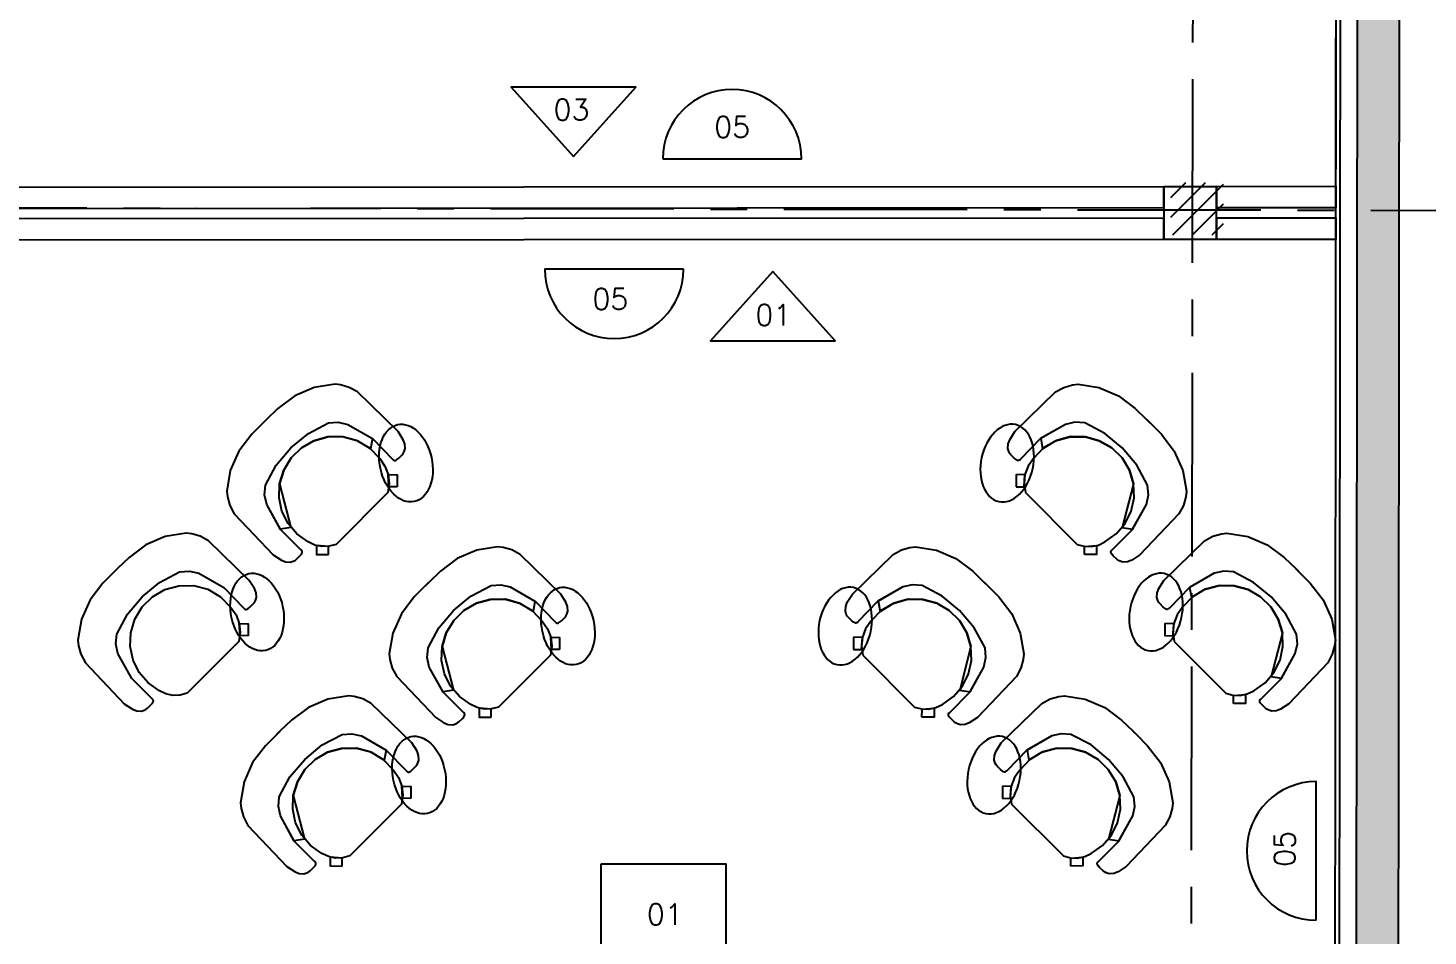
# Model space of a CAD drawing. Extents: x -4 to 325, y -1 to 181.
# Drawn here: x 41.32 to 48, y 8.11 to 12.43 of the extents above; entities that cross this region are included whole.
import ezdxf
from ezdxf.enums import TextEntityAlignment as Align

# ---------------------------------------------------------------- set-up
doc = ezdxf.new("R2010")
doc.units = 0
doc.header["$LTSCALE"] = 0.7
doc.header["$MEASUREMENT"] = 0
doc.linetypes.add('REC4_A1-00_PLANTA GENERAL$1$X-BB$0$CENTER', pattern=[2, 1.25, -0.25, 0.25, -0.25])
doc.linetypes.add('X-BB$0$HIDDEN2', pattern=[0.1875, 0.125, -0.0625])
doc.layers.get('0').update_dxf_attribs({"linetype": 'CONTINUOUS'})
for name, color, linetype in [('REC4_A1-00_PLANTA GENERAL$0$BB$0$A-WALL-PATT', 251, 'CONTINUOUS'), ('REC4_A1-00_PLANTA GENERAL$1$ACABADO INTERIOR', 4, 'CONTINUOUS'), ('REC4_A1-00_PLANTA GENERAL$1$BB$0$A-COLS', 251, 'CONTINUOUS'), ('REC4_A1-00_PLANTA GENERAL$1$BB$0$A-GRID', 251, 'REC4_A1-00_PLANTA GENERAL$1$X-BB$0$CENTER'), ('REC4_A1-00_PLANTA GENERAL$1$BB$0$A-WALL-FULL', 251, 'CONTINUOUS'), ('REC4_A1-00_PLANTA GENERAL$1$FN$0$I-FURN-FREE', 1, 'CONTINUOUS'), ('REC4_A1-00_PLANTA GENERAL$1$LAMBRINES', 3, 'CONTINUOUS'), ('REC4_A1-00_PLANTA GENERAL$1$PP$0$I-WALL', 253, 'CONTINUOUS')]:
    doc.layers.add(name, color=color, linetype=linetype)
doc.styles.add('REC4_A1-00_PLANTA GENERAL$0$X-FN$0$ARIAL', font='arial.ttf')
doc.styles.add('ROMANS', font='romans.shx', dxfattribs={"width": 0.75})

# ---------------------------------------------------------------- blocks, each defined once
blk = doc.blocks.new('REC4_A1-00_PLANTA GENERAL', base_point=(3911.2412, -3265.1096))
at = {"layer": 'REC4_A1-00_PLANTA GENERAL$0$BB$0$A-WALL-PATT'}
blk.add_hatch(color=256, dxfattribs=at).paths.add_polyline_path([(47.8862, 37.0202), (45.7974, 37.0098), (45.7974, 36.8093), (47.686, 36.8192), (47.6554, 4.2934), (45.865, 4.2934), (45.865, 4.0934), (47.8557, 4.0934)])
at = {"layer": 'REC4_A1-00_PLANTA GENERAL$1$BB$0$A-GRID'}
h = blk.add_hatch(dxfattribs=at)
h.set_pattern_fill('ANSI31', color=8, scale=0.53)
h.set_pattern_definition([(45, (0.03352, 0.020166), (-0.046845824, 0.046845824), [])])
h.paths.add_polyline_path([(1.5678, 35.8547), (1.2166, 35.8547), (1.2166, 35.4908), (1.5678, 35.4908)])
h.paths.add_polyline_path([(8.0551, 35.8047), (7.7553, 35.8047), (7.7553, 35.5143), (8.0551, 35.5143)])
h.paths.add_polyline_path([(14.5753, 35.809), (14.2754, 35.809), (14.2754, 35.5187), (14.5753, 35.5187)])
h.paths.add_polyline_path([(21.0466, 35.804), (20.7468, 35.804), (20.7468, 35.5137), (21.0466, 35.5137)])
edge = h.paths.add_edge_path()
edge.add_arc((27.4259, 35.604), 0.1568, 0, 360)
h.paths.add_polyline_path([(34.1147, 35.7939), (33.8148, 35.7939), (33.8148, 35.5036), (34.1147, 35.5036)])
h.paths.add_polyline_path([(40.5576, 35.789), (40.2578, 35.789), (40.2578, 35.4986), (40.5576, 35.4986)])
edge = h.paths.add_edge_path()
edge.add_arc((46.9701, 35.6385), 0.2128, 0, 360)
edge = h.paths.add_edge_path()
edge.add_arc((33.9335, 29.5702), 0.1716, 0, 360)
h.paths.add_polyline_path([(1.5768, 29.8317), (1.2256, 29.8317), (1.2256, 29.4678), (1.5768, 29.4678)])
h.paths.add_polyline_path([(8.0508, 29.7868), (7.75, 29.7868), (7.75, 29.4871), (8.0508, 29.4871)])
h.paths.add_polyline_path([(14.3851, 29.7988), (14.2624, 29.7988), (14.2624, 29.4991), (14.3821, 29.4991)])
h.paths.add_polyline_path([(14.5632, 29.7988), (14.3851, 29.7988), (14.3821, 29.4991), (14.5632, 29.4991)])
h.paths.add_polyline_path([(21.1221, 29.5527), (20.7989, 29.5517), (20.7989, 29.3933), (21.1221, 29.3933)])
h.paths.add_polyline_path([(21.1221, 29.8224), (21.0453, 29.8224), (20.7989, 29.8217), (20.7989, 29.5517), (21.1221, 29.5527)])
h.paths.add_polyline_path([(27.542, 29.7729), (27.2913, 29.7729), (27.2913, 29.5231), (27.542, 29.5231)])
h.paths.add_polyline_path([(40.5264, 29.7716), (40.2757, 29.7716), (40.2757, 29.5218), (40.5264, 29.5218)])
h.paths.add_polyline_path([(47.0764, 29.8019), (46.7664, 29.8019), (46.7664, 29.4919), (47.0764, 29.4919)])
h.paths.add_polyline_path([(1.565, 23.8478), (1.2138, 23.8478), (1.2138, 23.4839), (1.565, 23.4839)])
h.paths.add_polyline_path([(7.9956, 23.8084), (7.6948, 23.8084), (7.6948, 23.5086), (7.9956, 23.5086)])
h.paths.add_polyline_path([(14.5958, 23.8058), (14.2249, 23.8067), (14.2249, 23.507), (14.5929, 23.5061)])
h.paths.add_polyline_path([(14.5258, 23.8058), (14.5958, 23.8058), (14.5929, 23.5061), (14.5258, 23.5061)], flags=16)
h.paths.add_polyline_path([(27.5327, 23.7392), (27.282, 23.7392), (27.282, 23.4894), (27.5327, 23.4894)])
edge = h.paths.add_edge_path()
edge.add_arc((33.9155, 23.6003), 0.1566, 0, 360)
h.paths.add_polyline_path([(40.5198, 23.6763), (40.2691, 23.6763), (40.2691, 23.4631), (40.5198, 23.4631)])
h.paths.add_polyline_path([(40.5198, 23.7129), (40.269, 23.7129), (40.269, 23.6763), (40.5198, 23.6763)])
h.paths.add_polyline_path([(47.0605, 23.6763), (46.8098, 23.6763), (46.8098, 23.4498), (47.0605, 23.4498)])
h.paths.add_polyline_path([(47.0605, 23.6997), (46.8098, 23.6997), (46.8098, 23.6763), (47.0605, 23.6763)])
h.paths.add_polyline_path([(1.5458, 17.8473), (1.1946, 17.8473), (1.1946, 17.4834), (1.5458, 17.4834)])
h.paths.add_polyline_path([(8.0633, 17.8071), (7.7625, 17.8071), (7.7625, 17.5074), (8.0633, 17.5074)])
h.paths.add_polyline_path([(14.4343, 17.7919), (14.3217, 17.7919), (14.3217, 17.4921), (14.4285, 17.4921)])
h.paths.add_polyline_path([(14.6226, 17.7919), (14.4343, 17.7919), (14.4285, 17.4921), (14.6226, 17.4921)])
h.paths.add_polyline_path([(27.5235, 17.756), (27.2727, 17.756), (27.2727, 17.5062), (27.5235, 17.5062)])
edge = h.paths.add_edge_path()
edge.add_arc((33.905, 17.5767), 0.1574, 0, 360)
h.paths.add_polyline_path([(40.5132, 17.7384), (40.3113, 17.7384), (40.3113, 17.5259), (40.5132, 17.5259)])
h.paths.add_polyline_path([(40.3113, 17.7384), (40.2625, 17.7384), (40.2625, 17.4886), (40.5132, 17.4886), (40.5132, 17.5259), (40.3113, 17.5259)])
h.paths.add_polyline_path([(47.0683, 17.7542), (46.7674, 17.7542), (46.7674, 17.5259), (47.0683, 17.5259)])
h.paths.add_polyline_path([(47.0683, 17.5259), (46.7674, 17.5259), (46.7674, 17.4544), (47.0683, 17.4544)])
h.paths.add_polyline_path([(1.5739, 11.86), (1.2227, 11.86), (1.2227, 11.4962), (1.5739, 11.4962)])
h.paths.add_polyline_path([(8.0659, 11.8138), (7.765, 11.8138), (7.765, 11.514), (8.0659, 11.514)])
h.paths.add_polyline_path([(14.5258, 11.7988), (14.2249, 11.7988), (14.2249, 11.499), (14.5258, 11.499)])
h.paths.add_polyline_path([(21.0742, 11.6829), (20.7512, 11.6844), (20.7512, 11.4144), (21.0742, 11.4144)])
h.paths.add_polyline_path([(21.0742, 11.7656), (20.7512, 11.7656), (20.7512, 11.6844), (21.0742, 11.6829)])
h.paths.add_polyline_path([(27.5142, 11.7439), (27.2635, 11.7439), (27.2635, 11.4941), (27.5142, 11.4941)])
edge = h.paths.add_edge_path()
edge.add_arc((33.8803, 11.59), 0.1553, 0, 360)
h.paths.add_polyline_path([(40.5065, 11.7154), (40.2558, 11.7154), (40.2558, 11.464), (40.5065, 11.464)])
h.paths.add_polyline_path([(47.0258, 11.6987), (46.775, 11.6987), (46.775, 11.4489), (47.0258, 11.4489)])
h.paths.add_polyline_path([(1.5513, 5.8383), (1.2001, 5.8383), (1.2001, 5.4744), (1.5513, 5.4744)])
h.paths.add_polyline_path([(8.0395, 5.7813), (7.7676, 5.7813), (7.7676, 5.4815), (8.0395, 5.4815)])
h.paths.add_polyline_path([(8.0685, 5.7813), (8.0395, 5.7813), (8.0395, 5.4815), (8.0685, 5.4815)])
h.paths.add_polyline_path([(14.5132, 5.7555), (14.2123, 5.7555), (14.2123, 5.4558), (14.5132, 5.4558)])
h.paths.add_polyline_path([(21.0084, 5.7048), (20.7577, 5.7048), (20.7577, 5.455), (21.0084, 5.455)])
h.paths.add_polyline_path([(27.5299, 5.7035), (27.229, 5.7035), (27.229, 5.4037), (27.5299, 5.4037)])
h.paths.add_polyline_path([(34.0162, 5.6528), (33.7655, 5.6528), (33.7655, 5.403), (34.0162, 5.403)])
h.paths.add_polyline_path([(40.4672, 5.6155), (40.2072, 5.6155), (40.2072, 5.3555), (40.4672, 5.3555)])
edge = h.paths.add_edge_path()
edge.add_arc((46.8827, 5.476), 0.1877, 0, 360)
at = {"layer": 'REC4_A1-00_PLANTA GENERAL$1$ACABADO INTERIOR'}
blk.add_lwpolyline([(47.6048, 36.8188), (47.5742, 4.2935)], dxfattribs=at)
at = {"layer": 'REC4_A1-00_PLANTA GENERAL$1$BB$0$A-COLS'}
blk.add_lwpolyline([(46.7415, 11.4287), (46.9922, 11.4287), (46.9922, 11.6785), (46.7415, 11.6785)], close=True, dxfattribs=at)
at = {"layer": 'REC4_A1-00_PLANTA GENERAL$1$BB$0$A-GRID'}
for points in [[(46.8555, -1.2847), (46.9339, 43.0092)], [(-2.6716, 11.6546), (52.8043, 11.5575)]]:
    blk.add_lwpolyline(points, dxfattribs=at)
at = {"layer": 'REC4_A1-00_PLANTA GENERAL$1$BB$0$A-WALL-FULL'}
blk.add_line((47.686, 36.8192), (47.6554, 4.2934), dxfattribs=at)
blk.add_lwpolyline([(45.7973, 37.0098), (47.8862, 37.0202), (47.8557, 4.0934)], dxfattribs=at)
at = {"layer": 'REC4_A1-00_PLANTA GENERAL$1$FN$0$I-FURN-FREE'}
for points in [[(42.4583, 10.5669), (42.4438, 10.5526), (42.3899, 10.4978), (42.3283, 10.4181), (42.2875, 10.3259), (42.2701, 10.2266), (42.2734, 10.2), (42.2846, 10.1591), (42.3062, 10.1191), (42.4918, 9.9227), (42.531, 9.8976), (42.5512, 9.8897), (42.5732, 9.8881), (42.5871, 9.8924), (42.5964, 9.8969), (42.6028, 9.902), (42.619, 9.9179), (42.6265, 9.9267), (42.6299, 9.9322), (42.6306, 9.9351), (42.6306, 9.938), (42.6299, 9.9409), (42.6286, 9.9435), (42.6266, 9.9457), (42.6242, 9.9473), (42.5275, 10.0441), (42.4611, 10.1637), (42.4512, 10.2093), (42.4557, 10.2557), (42.5067, 10.3509), (42.5768, 10.433), (42.6598, 10.5021), (42.7556, 10.5519), (42.8021, 10.5559), (42.8476, 10.5454), (42.9663, 10.4776), (43.0619, 10.3797), (43.0635, 10.3772), (43.0657, 10.3753), (43.0683, 10.3739), (43.0712, 10.3731), (43.0741, 10.3731), (43.077, 10.3737), (43.0825, 10.3771), (43.0914, 10.3845), (43.1075, 10.4005), (43.1126, 10.4068), (43.1173, 10.4161), (43.1218, 10.4299), (43.1204, 10.452), (43.1128, 10.4723), (43.0881, 10.5117), (42.8941, 10.6998), (42.8544, 10.7218), (42.8136, 10.7336), (42.787, 10.7372), (42.6876, 10.721), (42.5949, 10.6814), (42.5143, 10.6207), (42.4589, 10.5676), (42.4444, 10.5532)], [(46.6606, 10.5669), (46.6752, 10.5526), (46.729, 10.4978), (46.7907, 10.4181), (46.8314, 10.3259), (46.8489, 10.2266), (46.8455, 10.2), (46.8343, 10.1591), (46.8127, 10.1191), (46.6271, 9.9227), (46.5879, 9.8976), (46.5678, 9.8897), (46.5457, 9.8881), (46.5318, 9.8924), (46.5225, 9.8969), (46.5161, 9.902), (46.4999, 9.9179), (46.4924, 9.9267), (46.489, 9.9322), (46.4883, 9.9351), (46.4883, 9.938), (46.489, 9.9409), (46.4904, 9.9435), (46.4923, 9.9457), (46.4947, 9.9473), (46.5914, 10.0441), (46.6578, 10.1637), (46.6677, 10.2093), (46.6632, 10.2557), (46.6122, 10.3509), (46.5421, 10.433), (46.4591, 10.5021), (46.3633, 10.5519), (46.3168, 10.5559), (46.2713, 10.5454), (46.1526, 10.4776), (46.057, 10.3797), (46.0554, 10.3772), (46.0532, 10.3753), (46.0506, 10.3739), (46.0478, 10.3731), (46.0448, 10.3731), (46.042, 10.3737), (46.0364, 10.3771), (46.0275, 10.3845), (46.0115, 10.4005), (46.0063, 10.4068), (46.0016, 10.4161), (45.9972, 10.4299), (45.9985, 10.452), (46.0062, 10.4723), (46.0308, 10.5117), (46.2248, 10.6998), (46.2645, 10.7218), (46.3053, 10.7336), (46.3319, 10.7372), (46.4314, 10.721), (46.5241, 10.6814), (46.6046, 10.6207), (46.66, 10.5676), (46.6745, 10.5532)], [(42.5765, 10.0536), (42.5269, 10.045), (42.4611, 10.1637), (42.4512, 10.2093), (42.4557, 10.2557), (42.5067, 10.3509), (42.5768, 10.433), (42.6598, 10.5021), (42.7556, 10.5519), (42.8021, 10.5559), (42.8476, 10.5454), (42.9655, 10.4782), (42.9563, 10.4292), (42.8946, 10.4673), (42.8247, 10.4866), (42.7521, 10.4855), (42.686, 10.4674), (42.6266, 10.4333), (42.5776, 10.3854), (42.5422, 10.3267), (42.5227, 10.261), (42.5765, 10.0536)], [(46.5424, 10.0536), (46.5921, 10.045), (46.6578, 10.1637), (46.6677, 10.2093), (46.6632, 10.2557), (46.6122, 10.3509), (46.5421, 10.433), (46.4591, 10.5021), (46.3633, 10.5519), (46.3168, 10.5559), (46.2713, 10.5454), (46.1534, 10.4782), (46.1626, 10.4292), (46.2243, 10.4673), (46.2943, 10.4866), (46.3668, 10.4855), (46.4329, 10.4674), (46.4923, 10.4333), (46.5413, 10.3854), (46.5767, 10.3267), (46.5963, 10.261), (46.5424, 10.0536)], [(41.7482, 9.8568), (41.7337, 9.8425), (41.6798, 9.7877), (41.6182, 9.708), (41.5774, 9.6158), (41.56, 9.5165), (41.5633, 9.4899), (41.5745, 9.449), (41.5961, 9.409), (41.7817, 9.2126), (41.8209, 9.1875), (41.8411, 9.1796), (41.8631, 9.178), (41.877, 9.1823), (41.8863, 9.1868), (41.8927, 9.1919), (41.9089, 9.2078), (41.9164, 9.2166), (41.9198, 9.2221), (41.9205, 9.225), (41.9205, 9.2279), (41.9198, 9.2308), (41.9185, 9.2334), (41.9165, 9.2356), (41.9141, 9.2372), (41.8174, 9.334), (41.751, 9.4536), (41.7411, 9.4992), (41.7456, 9.5456), (41.7966, 9.6408), (41.8667, 9.7229), (41.9497, 9.792), (42.0455, 9.8418), (42.092, 9.8458), (42.1375, 9.8353), (42.2562, 9.7675), (42.3518, 9.6696), (42.3534, 9.6671), (42.3556, 9.6652), (42.3582, 9.6638), (42.3611, 9.663), (42.364, 9.663), (42.3669, 9.6636), (42.3724, 9.667), (42.3813, 9.6744), (42.3974, 9.6904), (42.4025, 9.6967), (42.4072, 9.706), (42.4117, 9.7198), (42.4103, 9.7419), (42.4027, 9.7622), (42.378, 9.8016), (42.184, 9.9897), (42.1443, 10.0117), (42.1035, 10.0235), (42.0769, 10.0271), (41.9775, 10.0109), (41.8848, 9.9713), (41.8042, 9.9106), (41.7488, 9.8574), (41.7343, 9.8431)], [(47.3707, 9.8568), (47.3853, 9.8425), (47.4391, 9.7877), (47.5008, 9.708), (47.5415, 9.6158), (47.559, 9.5165), (47.5556, 9.4899), (47.5444, 9.449), (47.5228, 9.409), (47.3372, 9.2126), (47.298, 9.1875), (47.2779, 9.1796), (47.2558, 9.178), (47.2419, 9.1823), (47.2326, 9.1868), (47.2262, 9.1919), (47.21, 9.2078), (47.2025, 9.2166), (47.1991, 9.2221), (47.1984, 9.225), (47.1984, 9.2279), (47.1991, 9.2308), (47.2005, 9.2334), (47.2024, 9.2356), (47.2048, 9.2372), (47.3015, 9.334), (47.3679, 9.4536), (47.3778, 9.4992), (47.3733, 9.5456), (47.3223, 9.6408), (47.2522, 9.7229), (47.1692, 9.792), (47.0734, 9.8418), (47.0269, 9.8458), (46.9814, 9.8353), (46.8627, 9.7675), (46.7671, 9.6696), (46.7655, 9.6671), (46.7633, 9.6652), (46.7607, 9.6638), (46.7579, 9.663), (46.7549, 9.663), (46.7521, 9.6636), (46.7465, 9.667), (46.7376, 9.6744), (46.7216, 9.6904), (46.7164, 9.6967), (46.7117, 9.706), (46.7073, 9.7198), (46.7086, 9.7419), (46.7163, 9.7622), (46.7409, 9.8016), (46.9349, 9.9897), (46.9746, 10.0117), (47.0155, 10.0235), (47.042, 10.0271), (47.1415, 10.0109), (47.2342, 9.9713), (47.3147, 9.9106), (47.3701, 9.8574), (47.3846, 9.8431)], [(43.2337, 9.7915), (43.2192, 9.7771), (43.1653, 9.7224), (43.1037, 9.6426), (43.063, 9.5504), (43.0455, 9.4511), (43.0488, 9.4246), (43.0601, 9.3836), (43.0816, 9.3436), (43.2673, 9.1473), (43.3064, 9.1222), (43.3266, 9.1143), (43.3486, 9.1126), (43.3626, 9.1169), (43.3719, 9.1215), (43.3783, 9.1266), (43.3944, 9.1424), (43.402, 9.1512), (43.4054, 9.1568), (43.4061, 9.1596), (43.4061, 9.1625), (43.4054, 9.1654), (43.404, 9.168), (43.4021, 9.1702), (43.3996, 9.1719), (43.3029, 9.2686), (43.2365, 9.3882), (43.2267, 9.4338), (43.2312, 9.4803), (43.2822, 9.5754), (43.3523, 9.6576), (43.4353, 9.7267), (43.5311, 9.7765), (43.5776, 9.7804), (43.623, 9.77), (43.7418, 9.7021), (43.8374, 9.6042), (43.839, 9.6018), (43.8412, 9.5998), (43.8438, 9.5984), (43.8466, 9.5977), (43.8495, 9.5976), (43.8524, 9.5983), (43.858, 9.6016), (43.8669, 9.6091), (43.8829, 9.625), (43.8881, 9.6314), (43.8928, 9.6406), (43.8972, 9.6545), (43.8959, 9.6765), (43.8882, 9.6968), (43.8636, 9.7363), (43.6695, 9.9243), (43.6298, 9.9464), (43.589, 9.9581), (43.5625, 9.9618), (43.463, 9.9455), (43.3703, 9.9059), (43.2898, 9.8453), (43.2344, 9.7921), (43.2199, 9.7778)], [(45.8852, 9.7915), (45.8997, 9.7771), (45.9536, 9.7224), (46.0152, 9.6426), (46.056, 9.5504), (46.0734, 9.4511), (46.0701, 9.4246), (46.0588, 9.3836), (46.0373, 9.3436), (45.8516, 9.1473), (45.8125, 9.1222), (45.7923, 9.1143), (45.7703, 9.1126), (45.7564, 9.1169), (45.747, 9.1215), (45.7407, 9.1266), (45.7245, 9.1424), (45.7169, 9.1512), (45.7135, 9.1568), (45.7128, 9.1596), (45.7128, 9.1625), (45.7136, 9.1654), (45.7149, 9.168), (45.7169, 9.1702), (45.7193, 9.1719), (45.816, 9.2686), (45.8824, 9.3882), (45.8923, 9.4338), (45.8878, 9.4803), (45.8367, 9.5754), (45.7667, 9.6576), (45.6836, 9.7267), (45.5878, 9.7765), (45.5414, 9.7804), (45.4959, 9.77), (45.3771, 9.7021), (45.2816, 9.6042), (45.2799, 9.6018), (45.2777, 9.5998), (45.2752, 9.5984), (45.2723, 9.5977), (45.2694, 9.5976), (45.2665, 9.5983), (45.261, 9.6016), (45.252, 9.6091), (45.236, 9.625), (45.2308, 9.6314), (45.2261, 9.6406), (45.2217, 9.6545), (45.2231, 9.6765), (45.2307, 9.6968), (45.2553, 9.7363), (45.4494, 9.9243), (45.4891, 9.9464), (45.5299, 9.9581), (45.5564, 9.9618), (45.6559, 9.9455), (45.7486, 9.9059), (45.8291, 9.8453), (45.8845, 9.7921), (45.8991, 9.7778)], [(47.2525, 9.3435), (47.3022, 9.3349), (47.3679, 9.4536), (47.3778, 9.4992), (47.3733, 9.5456), (47.3223, 9.6408), (47.2522, 9.7229), (47.1692, 9.792), (47.0734, 9.8418), (47.0269, 9.8458), (46.9814, 9.8353), (46.8635, 9.7681), (46.8727, 9.7191), (46.9344, 9.7572), (47.0044, 9.7765), (47.0769, 9.7754), (47.143, 9.7573), (47.2024, 9.7232), (47.2514, 9.6753), (47.2868, 9.6166), (47.3064, 9.5509), (47.2525, 9.3435)], [(43.352, 9.2782), (43.3023, 9.2695), (43.2365, 9.3882), (43.2267, 9.4338), (43.2312, 9.4803), (43.2822, 9.5754), (43.3523, 9.6576), (43.4353, 9.7267), (43.5311, 9.7765), (43.5776, 9.7804), (43.623, 9.77), (43.7409, 9.7028), (43.7318, 9.6537), (43.6701, 9.6919), (43.6001, 9.7112), (43.5276, 9.71), (43.4615, 9.692), (43.402, 9.6578), (43.353, 9.6099), (43.3176, 9.5512), (43.2981, 9.4855), (43.352, 9.2782)], [(45.767, 9.2782), (45.8166, 9.2695), (45.8824, 9.3882), (45.8923, 9.4338), (45.8878, 9.4803), (45.8367, 9.5754), (45.7667, 9.6576), (45.6836, 9.7267), (45.5878, 9.7765), (45.5414, 9.7804), (45.4959, 9.77), (45.378, 9.7028), (45.3872, 9.6537), (45.4489, 9.6919), (45.5188, 9.7112), (45.5913, 9.71), (45.6574, 9.692), (45.7169, 9.6578), (45.7659, 9.6099), (45.8013, 9.5512), (45.8208, 9.4855), (45.767, 9.2782)], [(42.5236, 9.0814), (42.5091, 9.067), (42.4552, 9.0123), (42.3936, 8.9325), (42.3529, 8.8403), (42.3354, 8.741), (42.3387, 8.7145), (42.35, 8.6735), (42.3715, 8.6335), (42.5572, 8.4372), (42.5963, 8.4121), (42.6165, 8.4042), (42.6385, 8.4025), (42.6525, 8.4068), (42.6618, 8.4114), (42.6682, 8.4165), (42.6843, 8.4323), (42.6919, 8.4411), (42.6953, 8.4467), (42.696, 8.4495), (42.696, 8.4524), (42.6953, 8.4553), (42.6939, 8.4579), (42.692, 8.4601), (42.6895, 8.4618), (42.5928, 8.5585), (42.5264, 8.6781), (42.5166, 8.7237), (42.5211, 8.7702), (42.5721, 8.8653), (42.6422, 8.9475), (42.7252, 9.0166), (42.821, 9.0664), (42.8675, 9.0703), (42.9129, 9.0599), (43.0317, 8.992), (43.1273, 8.8941), (43.1289, 8.8917), (43.1311, 8.8897), (43.1337, 8.8883), (43.1365, 8.8876), (43.1394, 8.8875), (43.1423, 8.8882), (43.1479, 8.8915), (43.1568, 8.899), (43.1728, 8.9149), (43.178, 8.9213), (43.1827, 8.9305), (43.1871, 8.9444), (43.1858, 8.9664), (43.1781, 8.9867), (43.1535, 9.0262), (42.9594, 9.2142), (42.9197, 9.2363), (42.8789, 9.248), (42.8524, 9.2517), (42.7529, 9.2354), (42.6602, 9.1958), (42.5797, 9.1352), (42.5243, 9.082), (42.5098, 9.0677)], [(46.5953, 9.0814), (46.6098, 9.067), (46.6637, 9.0123), (46.7253, 8.9325), (46.7661, 8.8403), (46.7835, 8.741), (46.7802, 8.7145), (46.7689, 8.6735), (46.7474, 8.6335), (46.5617, 8.4372), (46.5226, 8.4121), (46.5024, 8.4042), (46.4804, 8.4025), (46.4665, 8.4068), (46.4571, 8.4114), (46.4508, 8.4165), (46.4346, 8.4323), (46.427, 8.4411), (46.4236, 8.4467), (46.4229, 8.4495), (46.4229, 8.4524), (46.4237, 8.4553), (46.425, 8.4579), (46.427, 8.4601), (46.4294, 8.4618), (46.5261, 8.5585), (46.5925, 8.6781), (46.6024, 8.7237), (46.5979, 8.7702), (46.5468, 8.8653), (46.4768, 8.9475), (46.3937, 9.0166), (46.2979, 9.0664), (46.2515, 9.0703), (46.206, 9.0599), (46.0872, 8.992), (45.9917, 8.8941), (45.99, 8.8917), (45.9878, 8.8897), (45.9853, 8.8883), (45.9824, 8.8876), (45.9795, 8.8875), (45.9766, 8.8882), (45.9711, 8.8915), (45.9621, 8.899), (45.9461, 8.9149), (45.9409, 8.9213), (45.9362, 8.9305), (45.9318, 8.9444), (45.9332, 8.9664), (45.9408, 8.9867), (45.9654, 9.0262), (46.1595, 9.2142), (46.1992, 9.2363), (46.24, 9.248), (46.2665, 9.2517), (46.366, 9.2354), (46.4587, 9.1958), (46.5392, 9.1352), (46.5946, 9.082), (46.6092, 9.0677)], [(42.6419, 8.5681), (42.5922, 8.5594), (42.5264, 8.6781), (42.5166, 8.7237), (42.5211, 8.7702), (42.5721, 8.8653), (42.6422, 8.9475), (42.7252, 9.0166), (42.821, 9.0664), (42.8675, 9.0703), (42.9129, 9.0599), (43.0308, 8.9927), (43.0217, 8.9436), (42.96, 8.9818), (42.89, 9.0011), (42.8175, 8.9999), (42.7514, 8.9818), (42.6919, 8.9477), (42.6429, 8.8998), (42.6075, 8.8411), (42.588, 8.7754), (42.6419, 8.5681)], [(46.4771, 8.5681), (46.5267, 8.5594), (46.5925, 8.6781), (46.6024, 8.7237), (46.5979, 8.7702), (46.5468, 8.8653), (46.4768, 8.9475), (46.3937, 9.0166), (46.2979, 9.0664), (46.2515, 9.0703), (46.206, 9.0599), (46.0881, 8.9927), (46.0973, 8.9436), (46.159, 8.9818), (46.2289, 9.0011), (46.3014, 8.9999), (46.3675, 8.9818), (46.427, 8.9477), (46.476, 8.8998), (46.5114, 8.8411), (46.5309, 8.7754), (46.4771, 8.5681)]]:
    blk.add_lwpolyline(points, close=True, dxfattribs=at)
for points in [[(43.0388, 10.2198), (42.792, 9.973), (42.7586, 9.9639), (42.724, 9.9629), (42.6902, 9.97), (42.659, 9.985), (42.6054, 10.0227), (42.5628, 10.0725), (42.5337, 10.1313), (42.5201, 10.1955), (42.5227, 10.261), (42.5422, 10.3267), (42.5776, 10.3854), (42.6266, 10.4333), (42.686, 10.4674), (42.7521, 10.4855), (42.8226, 10.4869), (42.8908, 10.4689), (42.9515, 10.4331), (43.0001, 10.382), (43.0252, 10.3466), (43.0405, 10.3059), (43.0451, 10.2627), (43.0388, 10.2198)], [(46.0802, 10.2198), (46.327, 9.973), (46.3603, 9.9639), (46.3949, 9.9629), (46.4287, 9.97), (46.4599, 9.985), (46.5135, 10.0227), (46.5561, 10.0725), (46.5852, 10.1313), (46.5988, 10.1955), (46.5963, 10.261), (46.5767, 10.3267), (46.5413, 10.3854), (46.4923, 10.4333), (46.4329, 10.4674), (46.3668, 10.4855), (46.2963, 10.4869), (46.2281, 10.4689), (46.1674, 10.4331), (46.1188, 10.382), (46.0937, 10.3466), (46.0784, 10.3059), (46.0738, 10.2627), (46.0802, 10.2198)], [(43.0832, 10.2472), (43.0442, 10.2481), (43.0406, 10.3056), (43.083, 10.3047), (43.0832, 10.2472)], [(46.0357, 10.2472), (46.0747, 10.2481), (46.0783, 10.3056), (46.0359, 10.3047), (46.0357, 10.2472)], [(42.7564, 9.9244), (42.756, 9.9634), (42.6985, 9.9677), (42.6989, 9.9253), (42.7564, 9.9244)], [(46.3625, 9.9244), (46.3629, 9.9634), (46.4204, 9.9677), (46.42, 9.9253), (46.3625, 9.9244)], [(42.3287, 9.5097), (42.0819, 9.2629), (42.0485, 9.2538), (42.0139, 9.2528), (41.9801, 9.2599), (41.9489, 9.2749), (41.8953, 9.3126), (41.8527, 9.3624), (41.8236, 9.4212), (41.81, 9.4854), (41.8126, 9.5509), (41.8321, 9.6166), (41.8675, 9.6753), (41.9165, 9.7232), (41.9759, 9.7573), (42.042, 9.7754), (42.1125, 9.7768), (42.1807, 9.7588), (42.2414, 9.723), (42.29, 9.6719), (42.3151, 9.6365), (42.3304, 9.5958), (42.335, 9.5526), (42.3287, 9.5097)], [(46.7903, 9.5097), (47.0371, 9.2629), (47.0704, 9.2538), (47.105, 9.2528), (47.1388, 9.2599), (47.17, 9.2749), (47.2236, 9.3126), (47.2662, 9.3624), (47.2953, 9.4212), (47.3089, 9.4854), (47.3064, 9.5509), (47.2868, 9.6166), (47.2514, 9.6753), (47.2024, 9.7232), (47.143, 9.7573), (47.0769, 9.7754), (47.0064, 9.7768), (46.9382, 9.7588), (46.8775, 9.723), (46.8289, 9.6719), (46.8038, 9.6365), (46.7885, 9.5958), (46.7839, 9.5526), (46.7903, 9.5097)], [(43.8142, 9.4443), (43.5674, 9.1975), (43.5341, 9.1884), (43.4995, 9.1874), (43.4657, 9.1946), (43.4345, 9.2095), (43.3809, 9.2473), (43.3382, 9.2971), (43.3092, 9.3559), (43.2955, 9.42), (43.2981, 9.4855), (43.3176, 9.5512), (43.353, 9.6099), (43.402, 9.6578), (43.4615, 9.692), (43.5276, 9.71), (43.5981, 9.7114), (43.6663, 9.6935), (43.727, 9.6576), (43.7756, 9.6066), (43.8006, 9.5711), (43.816, 9.5305), (43.8206, 9.4873), (43.8142, 9.4443)], [(45.3047, 9.4443), (45.5515, 9.1975), (45.5849, 9.1884), (45.6194, 9.1874), (45.6533, 9.1946), (45.6845, 9.2095), (45.7381, 9.2473), (45.7807, 9.2971), (45.8097, 9.3559), (45.8234, 9.42), (45.8208, 9.4855), (45.8013, 9.5512), (45.7659, 9.6099), (45.7169, 9.6578), (45.6574, 9.692), (45.5913, 9.71), (45.5209, 9.7114), (45.4527, 9.6935), (45.392, 9.6576), (45.3434, 9.6066), (45.3183, 9.5711), (45.303, 9.5305), (45.2983, 9.4873), (45.3047, 9.4443)], [(42.3731, 9.5371), (42.3341, 9.538), (42.3305, 9.5955), (42.3729, 9.5946), (42.3731, 9.5371)], [(46.7458, 9.5371), (46.7848, 9.538), (46.7884, 9.5955), (46.746, 9.5946), (46.7458, 9.5371)], [(43.8586, 9.4717), (43.8197, 9.4726), (43.8161, 9.5302), (43.8585, 9.5292), (43.8586, 9.4717)], [(45.2603, 9.4717), (45.2992, 9.4726), (45.3028, 9.5302), (45.2605, 9.5292), (45.2603, 9.4717)], [(47.0726, 9.2143), (47.073, 9.2533), (47.1305, 9.2576), (47.1301, 9.2152), (47.0726, 9.2143)], [(43.5319, 9.149), (43.5314, 9.1879), (43.474, 9.1922), (43.4744, 9.1499), (43.5319, 9.149)], [(45.587, 9.149), (45.5875, 9.1879), (45.645, 9.1922), (45.6446, 9.1499), (45.587, 9.149)], [(43.1041, 8.7342), (42.8573, 8.4874), (42.824, 8.4783), (42.7894, 8.4773), (42.7556, 8.4845), (42.7244, 8.4994), (42.6708, 8.5372), (42.6281, 8.587), (42.5991, 8.6458), (42.5854, 8.7099), (42.588, 8.7754), (42.6075, 8.8411), (42.6429, 8.8998), (42.6919, 8.9477), (42.7514, 8.9818), (42.8175, 8.9999), (42.888, 9.0013), (42.9562, 8.9834), (43.0169, 8.9475), (43.0655, 8.8965), (43.0905, 8.861), (43.1059, 8.8204), (43.1105, 8.7772), (43.1041, 8.7342)], [(46.0148, 8.7342), (46.2616, 8.4874), (46.295, 8.4783), (46.3295, 8.4773), (46.3634, 8.4845), (46.3946, 8.4994), (46.4482, 8.5372), (46.4908, 8.587), (46.5198, 8.6458), (46.5335, 8.7099), (46.5309, 8.7754), (46.5114, 8.8411), (46.476, 8.8998), (46.427, 8.9477), (46.3675, 8.9818), (46.3014, 8.9999), (46.231, 9.0013), (46.1628, 8.9834), (46.1021, 8.9475), (46.0535, 8.8965), (46.0284, 8.861), (46.0131, 8.8204), (46.0084, 8.7772), (46.0148, 8.7342)], [(43.1485, 8.7616), (43.1096, 8.7625), (43.106, 8.8201), (43.1484, 8.8191), (43.1485, 8.7616)], [(45.9704, 8.7616), (46.0093, 8.7625), (46.0129, 8.8201), (45.9706, 8.8191), (45.9704, 8.7616)], [(42.8218, 8.4388), (42.8213, 8.4778), (42.7639, 8.4821), (42.7643, 8.4398), (42.8218, 8.4388)], [(46.2971, 8.4388), (46.2976, 8.4778), (46.3551, 8.4821), (46.3547, 8.4398), (46.2971, 8.4388)]]:
    blk.add_lwpolyline(points, dxfattribs=at)
for centre in [(43.1254, 10.3605), (42.4153, 9.6504), (43.8981, 9.5834), (43.188, 8.8733)]:
    blk.add_ellipse(centre, major_axis=(-0.0396, 0.1834), ratio=0.664496, dxfattribs=at)
at = {"layer": 'REC4_A1-00_PLANTA GENERAL$1$FN$0$I-FURN-FREE', "extrusion": (0, 0, -1)}
for centre in [(45.9935, 10.3605), (46.7036, 9.6504), (45.2208, 9.5834), (45.9309, 8.8733)]:
    blk.add_ellipse(centre, major_axis=(0.0396, 0.1834), ratio=0.664496, dxfattribs=at)
at = {"layer": 'REC4_A1-00_PLANTA GENERAL$1$LAMBRINES'}
for points in [[(47.5621, 11.6785), (47.568, 17.3743)], [(47.5554, 4.2935), (47.5665, 15.9096)]]:
    blk.add_lwpolyline(points, dxfattribs=at)
at = {"layer": 'REC4_A1-00_PLANTA GENERAL$1$PP$0$I-WALL'}
for points in [[(40.6337, 11.5748), (46.7415, 11.5787), (46.7415, 11.6785), (40.6337, 11.6746)], [(46.9922, 11.5787), (47.5624, 11.5788), (47.5624, 11.6786), (46.9922, 11.6785)], [(40.6337, 11.4248), (46.7415, 11.4287), (46.7415, 11.5285), (40.6337, 11.5246)], [(46.9922, 11.4287), (47.5623, 11.4288), (47.5623, 11.5286), (46.9922, 11.5285)]]:
    blk.add_lwpolyline(points, close=True, dxfattribs=at)
at = {"layer": 'REC4_A1-00_PLANTA GENERAL$1$FN$0$I-FURN-FREE', "style": 'REC4_A1-00_PLANTA GENERAL$0$X-FN$0$ARIAL', "text_generation_flag": 4}
for tag, p, height in [('ITEXT', (44.0612, 35.3807), 0.0358), ('CAPQT', (44.1235, 34.7232), 0.00704), ('CAPMC', (44.1235, 34.7232), 0.00704), ('CAPMG', (44.1235, 34.7232), 0.00704), ('STYLE', (44.1235, 34.7232), 0.0572), ('STYLE', (44.1235, 34.7232), 0.0572), ('CAPPN', (44.1235, 34.7232), 0.0715), ('L3', (44.1235, 34.7232), 0.0715), ('L1', (44.1235, 34.7232), 0.0715), ('L2', (44.1235, 34.7232), 0.0715)]:
    blk.add_attdef(tag, p, '', height=height, dxfattribs=at)
for tag, p, height, rotation in [('ITEXT', (42.9913, 35.0599), 0.0358, 30), ('ITEXT', (45.1482, 35.1235), 0.0358, 330), ('CAPPN', (43.374, 34.5216), 0.0715, 30), ('STYLE', (43.374, 34.5216), 0.0572, 30), ('STYLE', (43.374, 34.5216), 0.0572, 30), ('CAPMG', (43.374, 34.5216), 0.00704, 30), ('CAPMC', (43.374, 34.5216), 0.00704, 30), ('CAPQT', (43.374, 34.5216), 0.00704, 30), ('L1', (43.374, 34.5216), 0.0715, 30), ('L2', (43.374, 34.5216), 0.0715, 30), ('L3', (43.374, 34.5216), 0.0715, 30), ('L1', (44.8734, 34.523), 0.0715, 330), ('L3', (44.8734, 34.523), 0.0715, 330), ('L2', (44.8734, 34.523), 0.0715, 330), ('CAPPN', (44.8734, 34.523), 0.0715, 330), ('STYLE', (44.8734, 34.523), 0.0572, 330), ('STYLE', (44.8734, 34.523), 0.0572, 330), ('CAPMC', (44.8734, 34.523), 0.00704, 330), ('CAPMG', (44.8734, 34.523), 0.00704, 330), ('CAPQT', (44.8734, 34.523), 0.00704, 330), ('ITEXT', (42.2251, 34.2472), 0.0358, 60), ('ITEXT', (45.9609, 34.3573), 0.0358, 300), ('CAPPN', (42.8256, 33.9723), 0.0715, 60), ('STYLE', (42.8256, 33.9723), 0.0572, 60), ('STYLE', (42.8256, 33.9723), 0.0572, 60), ('L1', (42.8256, 33.9723), 0.0715, 60), ('L2', (42.8256, 33.9723), 0.0715, 60), ('CAPMG', (42.8256, 33.9723), 0.00704, 60), ('CAPMC', (42.8256, 33.9723), 0.00704, 60), ('CAPQT', (42.8256, 33.9723), 0.00704, 60), ('L3', (42.8256, 33.9723), 0.0715, 60), ('L1', (45.4227, 33.9746), 0.0715, 300), ('L3', (45.4227, 33.9746), 0.0715, 300), ('L2', (45.4227, 33.9746), 0.0715, 300), ('CAPPN', (45.4227, 33.9746), 0.0715, 300), ('STYLE', (45.4227, 33.9746), 0.0572, 300), ('STYLE', (45.4227, 33.9746), 0.0572, 300), ('CAPMC', (45.4227, 33.9746), 0.00704, 300), ('CAPMG', (45.4227, 33.9746), 0.00704, 300), ('CAPQT', (45.4227, 33.9746), 0.00704, 300), ('CAPPN', (42.6254, 33.2225), 0.0715, 90), ('STYLE', (42.6254, 33.2225), 0.0572, 90), ('STYLE', (42.6254, 33.2225), 0.0572, 90), ('L3', (42.6254, 33.2225), 0.0715, 90), ('L1', (42.6254, 33.2225), 0.0715, 90), ('L2', (42.6254, 33.2225), 0.0715, 90), ('ITEXT', (41.9679, 33.1602), 0.0358, 90), ('ITEXT', (46.2817, 33.2874), 0.0358, 270), ('CAPQT', (42.6254, 33.2225), 0.00704, 90), ('CAPMG', (42.6254, 33.2225), 0.00704, 90), ('CAPMC', (42.6254, 33.2225), 0.00704, 90), ('CAPPN', (45.6242, 33.2251), 0.0715, 270), ('L3', (45.6242, 33.2251), 0.0715, 270), ('L2', (45.6242, 33.2251), 0.0715, 270), ('L1', (45.6242, 33.2251), 0.0715, 270), ('STYLE', (45.6242, 33.2251), 0.0572, 270), ('STYLE', (45.6242, 33.2251), 0.0572, 270), ('CAPMC', (45.6242, 33.2251), 0.00704, 270), ('CAPMG', (45.6242, 33.2251), 0.00704, 270), ('CAPQT', (45.6242, 33.2251), 0.00704, 270), ('CAPPN', (42.8269, 32.4729), 0.0715, 120), ('STYLE', (42.8269, 32.4729), 0.0572, 120), ('STYLE', (42.8269, 32.4729), 0.0572, 120), ('L2', (42.8269, 32.4729), 0.0715, 120), ('L3', (42.8269, 32.4729), 0.0715, 120), ('L1', (42.8269, 32.4729), 0.0715, 120), ('CAPMG', (42.8269, 32.4729), 0.00704, 120), ('CAPMC', (42.8269, 32.4729), 0.00704, 120), ('CAPQT', (42.8269, 32.4729), 0.00704, 120), ('CAPPN', (45.424, 32.4752), 0.0715, 240), ('STYLE', (45.424, 32.4752), 0.0572, 240), ('STYLE', (45.424, 32.4752), 0.0572, 240), ('L2', (45.424, 32.4752), 0.0715, 240), ('L3', (45.424, 32.4752), 0.0715, 240), ('L1', (45.424, 32.4752), 0.0715, 240), ('CAPMG', (45.424, 32.4752), 0.00704, 240), ('CAPQT', (45.424, 32.4752), 0.00704, 240), ('CAPMC', (45.424, 32.4752), 0.00704, 240), ('ITEXT', (42.2887, 32.0903), 0.0358, 120), ('ITEXT', (46.0245, 32.2004), 0.0358, 240), ('CAPPN', (43.3762, 31.9246), 0.0715, 150), ('STYLE', (43.3762, 31.9246), 0.0572, 150), ('STYLE', (43.3762, 31.9246), 0.0572, 150), ('L1', (43.3762, 31.9246), 0.0715, 150), ('L2', (43.3762, 31.9246), 0.0715, 150), ('L3', (43.3762, 31.9246), 0.0715, 150), ('CAPMG', (43.3762, 31.9246), 0.00704, 150), ('CAPMC', (43.3762, 31.9246), 0.00704, 150), ('CAPQT', (43.3762, 31.9246), 0.00704, 150), ('CAPPN', (44.8757, 31.9259), 0.0715, 210), ('STYLE', (44.8757, 31.9259), 0.0572, 210), ('STYLE', (44.8757, 31.9259), 0.0572, 210), ('L2', (44.8757, 31.9259), 0.0715, 210), ('L3', (44.8757, 31.9259), 0.0715, 210), ('L1', (44.8757, 31.9259), 0.0715, 210), ('CAPMG', (44.8757, 31.9259), 0.00704, 210), ('CAPMC', (44.8757, 31.9259), 0.00704, 210), ('CAPQT', (44.8757, 31.9259), 0.00704, 210), ('CAPPN', (44.1261, 31.7244), 0.0715, 180), ('L3', (44.1261, 31.7244), 0.0715, 180), ('L1', (44.1261, 31.7244), 0.0715, 180), ('L2', (44.1261, 31.7244), 0.0715, 180), ('STYLE', (44.1261, 31.7244), 0.0572, 180), ('STYLE', (44.1261, 31.7244), 0.0572, 180), ('CAPMG', (44.1261, 31.7244), 0.00704, 180), ('CAPMC', (44.1261, 31.7244), 0.00704, 180), ('CAPQT', (44.1261, 31.7244), 0.00704, 180), ('ITEXT', (43.1014, 31.3241), 0.0358, 150), ('ITEXT', (45.2583, 31.3876), 0.0358, 210), ('ITEXT', (44.1884, 31.0669), 0.0358, 180)]:
    blk.add_attdef(tag, p, '', height=height, rotation=rotation, dxfattribs=at)
for tag, p, height, width in [('ITEXT', (44.1112, 34.7804), 0.0286, 0.75), ('PSUT1', (44.1235, 34.7232), 0.0572, 0.65), ('PSUT2', (44.1235, 34.7232), 0.0572, 0.65), ('PSUT3', (44.1235, 34.7232), 0.0572, 0.65)]:
    blk.add_attdef(tag, p, '', height=height, dxfattribs=dict(at, width=width))
for tag, p, height, rotation, width in [('ITEXT', (43.3348, 34.565), 0.0286, 30, 0.75), ('PSUT1', (43.374, 34.5216), 0.0572, 30, 0.65), ('PSUT2', (43.374, 34.5216), 0.0572, 30, 0.65), ('PSUT3', (43.374, 34.5216), 0.0572, 30, 0.65), ('ITEXT', (44.8914, 34.5786), 0.0286, 330, 0.75), ('PSUT1', (44.8734, 34.523), 0.0572, 330, 0.65), ('PSUT2', (44.8734, 34.523), 0.0572, 330, 0.65), ('PSUT3', (44.8734, 34.523), 0.0572, 330, 0.65), ('PSUT1', (42.8256, 33.9723), 0.0572, 60, 0.65), ('PSUT2', (42.8256, 33.9723), 0.0572, 60, 0.65), ('PSUT3', (42.8256, 33.9723), 0.0572, 60, 0.65), ('ITEXT', (42.77, 33.9903), 0.0286, 60, 0.75), ('ITEXT', (45.4661, 34.0138), 0.0286, 300, 0.75), ('PSUT1', (45.4227, 33.9746), 0.0572, 300, 0.65), ('PSUT2', (45.4227, 33.9746), 0.0572, 300, 0.65), ('PSUT3', (45.4227, 33.9746), 0.0572, 300, 0.65), ('PSUT3', (42.6254, 33.2225), 0.0572, 90, 0.65), ('PSUT1', (42.6254, 33.2225), 0.0572, 90, 0.65), ('PSUT2', (42.6254, 33.2225), 0.0572, 90, 0.65), ('ITEXT', (42.5682, 33.2102), 0.0286, 90, 0.75), ('PSUT1', (45.6242, 33.2251), 0.0572, 270, 0.65), ('PSUT2', (45.6242, 33.2251), 0.0572, 270, 0.65), ('PSUT3', (45.6242, 33.2251), 0.0572, 270, 0.65), ('ITEXT', (45.6814, 33.2373), 0.0286, 270, 0.75), ('PSUT2', (42.8269, 32.4729), 0.0572, 120, 0.65), ('PSUT1', (42.8269, 32.4729), 0.0572, 120, 0.65), ('PSUT3', (42.8269, 32.4729), 0.0572, 120, 0.65), ('ITEXT', (42.7835, 32.4337), 0.0286, 120, 0.75), ('PSUT2', (45.424, 32.4752), 0.0572, 240, 0.65), ('PSUT3', (45.424, 32.4752), 0.0572, 240, 0.65), ('PSUT1', (45.424, 32.4752), 0.0572, 240, 0.65), ('ITEXT', (45.4797, 32.4572), 0.0286, 240, 0.75), ('PSUT1', (43.3762, 31.9246), 0.0572, 150, 0.65), ('PSUT2', (43.3762, 31.9246), 0.0572, 150, 0.65), ('PSUT3', (43.3762, 31.9246), 0.0572, 150, 0.65), ('ITEXT', (43.3583, 31.8689), 0.0286, 150, 0.75), ('PSUT2', (44.8757, 31.9259), 0.0572, 210, 0.65), ('PSUT3', (44.8757, 31.9259), 0.0572, 210, 0.65), ('PSUT1', (44.8757, 31.9259), 0.0572, 210, 0.65), ('ITEXT', (44.9149, 31.8825), 0.0286, 210, 0.75), ('PSUT3', (44.1261, 31.7244), 0.0572, 180, 0.65), ('PSUT1', (44.1261, 31.7244), 0.0572, 180, 0.65), ('PSUT2', (44.1261, 31.7244), 0.0572, 180, 0.65), ('ITEXT', (44.1384, 31.6672), 0.0286, 180, 0.75)]:
    blk.add_attdef(tag, p, '', height=height, rotation=rotation, dxfattribs=dict(at, width=width))

msp = doc.modelspace()

# ---------------------------------------------------------------- block references
at = {"linetype": 'X-BB$0$HIDDEN2'}
msp.add_blockref('REC4_A1-00_PLANTA GENERAL', (3911.2412, -3265.1096), dxfattribs=at)

# ---------------------------------------------------------------- next in the draw order: linework, layer by layer
for points in [[(43.9245, 11.8225), (44.222, 12.1533), (43.627, 12.1533), (43.9245, 11.8225)], [(44.8754, 11.2736), (44.5778, 10.9428), (45.1729, 10.9428), (44.8754, 11.2736)]]:
    msp.add_lwpolyline(points)
for points in [[(44.3506, 11.8112), (45.0122, 11.8112, 1)], [(44.4493, 11.2849), (43.7877, 11.2849, 1)], [(47.4672, 8.1807), (47.4672, 8.8423, 1)]]:
    msp.add_lwpolyline(points, format="xyb", close=True)
msp.add_lwpolyline([(44.057, 8.4507), (44.6521, 8.4507), (44.6521, 7.9546), (44.057, 7.9546)], close=True)

# ---------------------------------------------------------------- next in the draw order: texts
at = {"color": 7, "ltscale": 0.01, "style": 'ROMANS'}
for s, p in [('03', (43.8291, 12.0459)), ('05', (44.5957, 11.9627)), ('05', (44.0148, 11.1434)), ('01', (44.7922, 11.066)), ('01', (44.2747, 8.2099))]:
    msp.add_text(s, height=0.1, dxfattribs=at).set_placement(p, align=Align.MIDDLE_LEFT)
msp.add_text('05', height=0.1, rotation=90, dxfattribs=at).set_placement((47.3179, 8.4354), align=Align.MIDDLE_LEFT)

doc.saveas('drawing.dxf')
